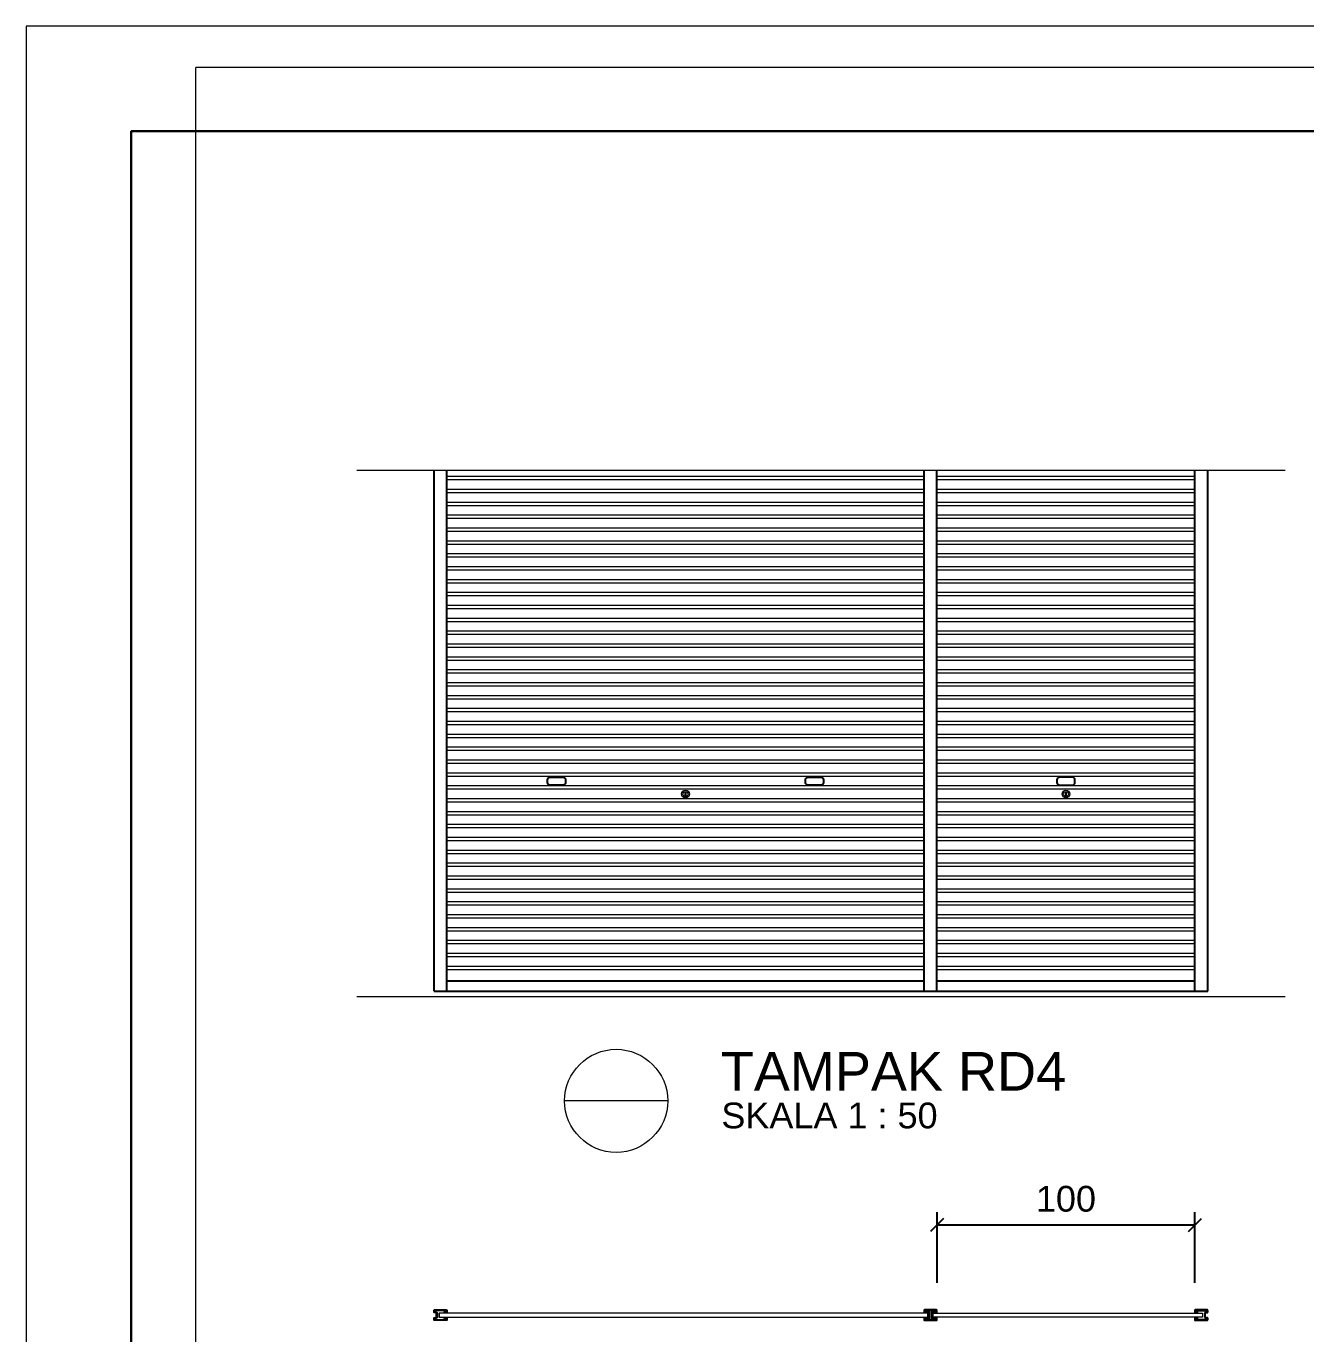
# Model space of a CAD drawing. Header units: millimetres. Extents: x -108 to 351, y -17 to 192.
# Drawn here: x 292.04 to 301.96, y 59.16 to 69.31 of the extents above; entities that cross this region are included whole.
import ezdxf
from ezdxf.enums import TextEntityAlignment as Align

# ---------------------------------------------------------------- set-up
doc = ezdxf.new("R2010")
doc.units = ezdxf.units.MM
doc.layers.get('defpoints').update_dxf_attribs({"color": 1})
for name, color, linetype, lineweight in [('ars', 11, 'Continuous', 0), ('KOP', 7, 'Continuous', 20), ('KOP GARIS', 1, 'Continuous', 30), ('lan', 7, 'Continuous', 15), ('NOT', 7, 'Continuous', 20), ('tem', 5, 'Continuous', 20), ('u', 6, 'Continuous', 20)]:
    doc.layers.add(name, color=color, linetype=linetype, lineweight=lineweight)
doc.layers.add('Kusen', color=30, linetype='Continuous')
doc.styles.get("Standard").update_dxf_attribs({"font": 'arial.ttf'})
doc.dimstyles.new('SK-50', dxfattribs={"dimscale": 0, "dimtxt": 0.2, "dimasz": 0.1, "dimexe": 0.1, "dimexo": 0, "dimgap": 0.1, "dimtad": 1, "dimdec": 0, "dimlfac": 50, "dimzin": 0, "dimdsep": 46, "dimtxsty": 'Standard', "dimblk": 'OBLIQUE', "dimcen": 0.09, "dimclrd": 256, "dimclre": 256, "dimclrt": 256, "dimadec": 0, "dimazin": 0, "dimtfac": 1, "dimtdec": 0, "dimtofl": 0, "dimtmove": 0, "dimatfit": 3, "dimldrblk": 'OBLIQUE', "dimfxl": 0, "dimtolj": 1, "dimtzin": 0, "dimarcsym": 0})

# ---------------------------------------------------------------- blocks, each defined once
blk = doc.blocks.new('KOPA2-TPAK r')
at = {"layer": 'KOP'}
blk.add_lwpolyline([(0, 0), (59.4, 0), (59.4, 42.135), (0, 42.135)], close=True, dxfattribs=at)
at = {"layer": 'KOP GARIS'}
blk.add_lwpolyline([(0.815, 0.815), (58.585, 0.815), (58.585, 41.32), (0.815, 41.32)], close=True, dxfattribs=at)
at = {"layer": 'KOP'}
for p in [(51.864, 6.612), (51.864, 6.212), (51.864, 5.812)]:
    blk.add_attdef('JUDUL', p, '', height=0.25, dxfattribs=at)
for tag, p in [('SKALA', (51.816, 4.913)), ('SKALA', (51.816, 4.602)), ('SKALA', (51.816, 4.312)), ('AR-00', (57.749, 3.195))]:
    blk.add_attdef(tag, text='', height=0.172, dxfattribs=at).set_placement(p, align=Align.MIDDLE_CENTER)
blk = doc.blocks.new('Ndtpd')
blk.add_line((0.747, 0), (-0.747, 0))
blk.add_circle((0, 0), 0.747)
at = {"flags": 4}
for tag, height, p in [('NO', 0.5, (0, 0.148)), ('NOLBR', 0.3, (0, -0.398))]:
    blk.add_attdef(tag, text='', height=height, dxfattribs=at).set_placement(p, align=Align.CENTER)
for tag, p, height in [('NDTPD', (1.516, 0.148), 0.5), ('SKALA', (1.523, -0.398), 0.3)]:
    blk.add_attdef(tag, p, '', height=height, dxfattribs=at)
blk = doc.blocks.new('_Oblique')
at = {"color": 0, "linetype": 'ByBlock', "lineweight": -2}
blk.add_line((-0.5, -0.5), (0.5, 0.5), dxfattribs=at)
blk = doc.blocks.new('*D366')
at = {"layer": 'defpoints', "color": 0, "transparency": 16777216}
for p in [(301.103, 60.005), (299.103, 59.555), (301.103, 59.555)]:
    blk.add_point(p, dxfattribs=at)
at = {"layer": 'u', "lineweight": -2, "transparency": 16777216}
for p, q in [((299.103, 59.555), (299.103, 60.105)), ((301.103, 59.555), (301.103, 60.105)), ((299.103, 60.005), (301.103, 60.005))]:
    blk.add_line(p, q, dxfattribs=at)
at = {"layer": 'u', "lineweight": -2, "transparency": 16777216, "xscale": 0.1, "yscale": 0.1, "zscale": 0.1, "rotation": 180}
blk.add_blockref('_Oblique', (299.103, 60.005), dxfattribs=at)
at = {"layer": 'u', "lineweight": -2, "transparency": 16777216, "xscale": 0.1, "yscale": 0.1, "zscale": 0.1}
blk.add_blockref('_Oblique', (301.103, 60.005), dxfattribs=at)
at = {"layer": 'u', "transparency": 16777216, "insert": (300.103, 60.207), "char_height": 0.2, "attachment_point": 5}
blk.add_mtext('\\A1;100', dxfattribs=at)

msp = doc.modelspace()

# ---------------------------------------------------------------- linework, layer by layer
at = {"layer": 'ars'}
for p, q in [((299.0026, 65.81074), (295.3026, 65.81074)), ((299.0026, 65.78508), (295.3026, 65.78508)), ((301.1026, 65.81074), (299.1026, 65.81074)), ((301.1026, 65.78508), (299.1026, 65.78508)), ((299.0026, 65.71074), (295.3026, 65.71074)), ((299.0026, 65.68508), (295.3026, 65.68508)), ((301.1026, 65.71074), (299.1026, 65.71074)), ((301.1026, 65.68508), (299.1026, 65.68508)), ((299.0026, 65.61074), (295.3026, 65.61074)), ((299.0026, 65.58508), (295.3026, 65.58508)), ((301.1026, 65.61074), (299.1026, 65.61074)), ((301.1026, 65.58508), (299.1026, 65.58508)), ((299.0026, 65.51074), (295.3026, 65.51074)), ((299.0026, 65.48508), (295.3026, 65.48508)), ((301.1026, 65.51074), (299.1026, 65.51074)), ((301.1026, 65.48508), (299.1026, 65.48508)), ((299.0026, 65.41074), (295.3026, 65.41074)), ((299.0026, 65.38508), (295.3026, 65.38508)), ((301.1026, 65.41074), (299.1026, 65.41074)), ((301.1026, 65.38508), (299.1026, 65.38508)), ((299.0026, 65.31074), (295.3026, 65.31074)), ((299.0026, 65.28508), (295.3026, 65.28508)), ((301.1026, 65.31074), (299.1026, 65.31074)), ((301.1026, 65.28508), (299.1026, 65.28508)), ((299.0026, 65.21074), (295.3026, 65.21074)), ((299.0026, 65.18508), (295.3026, 65.18508)), ((301.1026, 65.21074), (299.1026, 65.21074)), ((301.1026, 65.18508), (299.1026, 65.18508)), ((299.0026, 65.11074), (295.3026, 65.11074)), ((299.0026, 65.08508), (295.3026, 65.08508)), ((301.1026, 65.11074), (299.1026, 65.11074)), ((301.1026, 65.08508), (299.1026, 65.08508)), ((299.0026, 65.01074), (295.3026, 65.01074)), ((299.0026, 64.98508), (295.3026, 64.98508)), ((301.1026, 65.01074), (299.1026, 65.01074)), ((301.1026, 64.98508), (299.1026, 64.98508)), ((299.0026, 64.91074), (295.3026, 64.91074)), ((299.0026, 64.88508), (295.3026, 64.88508)), ((301.1026, 64.91074), (299.1026, 64.91074)), ((301.1026, 64.88508), (299.1026, 64.88508)), ((299.0026, 64.81074), (295.3026, 64.81074)), ((299.0026, 64.78508), (295.3026, 64.78508)), ((301.1026, 64.81074), (299.1026, 64.81074)), ((301.1026, 64.78508), (299.1026, 64.78508)), ((299.0026, 64.71074), (295.3026, 64.71074)), ((299.0026, 64.68508), (295.3026, 64.68508)), ((301.1026, 64.71074), (299.1026, 64.71074)), ((301.1026, 64.68508), (299.1026, 64.68508)), ((299.0026, 64.61074), (295.3026, 64.61074)), ((299.0026, 64.58508), (295.3026, 64.58508)), ((301.1026, 64.61074), (299.1026, 64.61074)), ((301.1026, 64.58508), (299.1026, 64.58508)), ((299.0026, 64.51074), (295.3026, 64.51074)), ((299.0026, 64.48508), (295.3026, 64.48508)), ((301.1026, 64.51074), (299.1026, 64.51074)), ((301.1026, 64.48508), (299.1026, 64.48508)), ((299.0026, 64.41074), (295.3026, 64.41074)), ((299.0026, 64.38508), (295.3026, 64.38508)), ((301.1026, 64.41074), (299.1026, 64.41074)), ((301.1026, 64.38508), (299.1026, 64.38508)), ((299.0026, 64.31074), (295.3026, 64.31074)), ((299.0026, 64.28508), (295.3026, 64.28508)), ((301.1026, 64.31074), (299.1026, 64.31074)), ((301.1026, 64.28508), (299.1026, 64.28508)), ((299.0026, 64.21074), (295.3026, 64.21074)), ((299.0026, 64.18508), (295.3026, 64.18508)), ((301.1026, 64.21074), (299.1026, 64.21074)), ((301.1026, 64.18508), (299.1026, 64.18508)), ((299.0026, 64.11074), (295.3026, 64.11074)), ((299.0026, 64.08508), (295.3026, 64.08508)), ((301.1026, 64.11074), (299.1026, 64.11074)), ((301.1026, 64.08508), (299.1026, 64.08508)), ((299.0026, 64.01074), (295.3026, 64.01074)), ((299.0026, 63.98508), (295.3026, 63.98508)), ((301.1026, 64.01074), (299.1026, 64.01074)), ((301.1026, 63.98508), (299.1026, 63.98508)), ((299.0026, 63.91074), (295.3026, 63.91074)), ((299.0026, 63.88508), (295.3026, 63.88508)), ((301.1026, 63.91074), (299.1026, 63.91074)), ((301.1026, 63.88508), (299.1026, 63.88508)), ((299.0026, 63.81074), (295.3026, 63.81074)), ((299.0026, 63.78508), (295.3026, 63.78508)), ((299.0026, 63.71074), (295.3026, 63.71074)), ((301.1026, 63.81074), (299.1026, 63.81074)), ((301.1026, 63.78508), (299.1026, 63.78508)), ((301.1026, 63.71074), (299.1026, 63.71074)), ((299.0026, 63.68508), (295.3026, 63.68508)), ((299.0026, 63.61074), (295.3026, 63.61074)), ((301.1026, 63.68508), (299.1026, 63.68508)), ((301.1026, 63.61074), (299.1026, 63.61074)), ((299.0026, 63.58508), (295.3026, 63.58508)), ((299.0026, 63.51074), (295.3026, 63.51074)), ((301.1026, 63.58508), (299.1026, 63.58508)), ((301.1026, 63.51074), (299.1026, 63.51074)), ((299.0026, 63.48508), (295.3026, 63.48508)), ((299.0026, 63.41074), (295.3026, 63.41074)), ((301.1026, 63.48508), (299.1026, 63.48508)), ((301.1026, 63.41074), (299.1026, 63.41074)), ((299.0026, 63.38508), (295.3026, 63.38508)), ((299.0026, 63.31074), (295.3026, 63.31074)), ((301.1026, 63.38508), (299.1026, 63.38508)), ((301.1026, 63.31074), (299.1026, 63.31074)), ((299.0026, 63.28508), (295.3026, 63.28508)), ((299.0026, 63.21074), (295.3026, 63.21074)), ((301.1026, 63.28508), (299.1026, 63.28508)), ((301.1026, 63.21074), (299.1026, 63.21074)), ((299.0026, 63.18508), (295.3026, 63.18508)), ((299.0026, 63.11074), (295.3026, 63.11074)), ((301.1026, 63.18508), (299.1026, 63.18508)), ((301.1026, 63.11074), (299.1026, 63.11074)), ((299.0026, 63.08508), (295.3026, 63.08508)), ((299.0026, 63.01074), (295.3026, 63.01074)), ((301.1026, 63.08508), (299.1026, 63.08508)), ((301.1026, 63.01074), (299.1026, 63.01074)), ((299.0026, 62.98508), (295.3026, 62.98508)), ((299.0026, 62.91074), (295.3026, 62.91074)), ((301.1026, 62.98508), (299.1026, 62.98508)), ((301.1026, 62.91074), (299.1026, 62.91074)), ((299.0026, 62.88508), (295.3026, 62.88508)), ((299.0026, 62.81074), (295.3026, 62.81074)), ((301.1026, 62.88508), (299.1026, 62.88508)), ((301.1026, 62.81074), (299.1026, 62.81074)), ((299.0026, 62.78508), (295.3026, 62.78508)), ((299.0026, 62.71074), (295.3026, 62.71074)), ((301.1026, 62.78508), (299.1026, 62.78508)), ((301.1026, 62.71074), (299.1026, 62.71074)), ((299.0026, 62.68508), (295.3026, 62.68508)), ((299.0026, 62.61074), (295.3026, 62.61074)), ((301.1026, 62.68508), (299.1026, 62.68508)), ((301.1026, 62.61074), (299.1026, 62.61074)), ((299.0026, 62.58508), (295.3026, 62.58508)), ((299.0026, 62.51074), (295.3026, 62.51074)), ((301.1026, 62.58508), (299.1026, 62.58508)), ((301.1026, 62.51074), (299.1026, 62.51074)), ((299.0026, 62.48508), (295.3026, 62.48508)), ((299.0026, 62.41074), (295.3026, 62.41074)), ((301.1026, 62.48508), (299.1026, 62.48508)), ((301.1026, 62.41074), (299.1026, 62.41074)), ((299.0026, 62.38508), (295.3026, 62.38508)), ((299.0026, 62.31074), (295.3026, 62.31074)), ((301.1026, 62.38508), (299.1026, 62.38508)), ((301.1026, 62.31074), (299.1026, 62.31074)), ((299.0026, 62.28508), (295.3026, 62.28508)), ((299.0026, 62.21074), (295.3026, 62.21074)), ((301.1026, 62.28508), (299.1026, 62.28508)), ((301.1026, 62.21074), (299.1026, 62.21074)), ((299.0026, 62.18508), (295.3026, 62.18508)), ((299.0026, 62.11074), (295.3026, 62.11074)), ((301.1026, 62.18508), (299.1026, 62.18508)), ((301.1026, 62.11074), (299.1026, 62.11074)), ((299.0026, 62.08508), (295.3026, 62.08508)), ((299.0026, 62.01074), (295.3026, 62.01074)), ((301.1026, 62.08508), (299.1026, 62.08508)), ((301.1026, 62.01074), (299.1026, 62.01074)), ((299.0026, 61.98508), (295.3026, 61.98508)), ((301.1026, 61.98508), (299.1026, 61.98508))]:
    msp.add_line(p, q, dxfattribs=at)
for points in [[(297.1476, 63.35791), (297.1476, 63.33791), (297.1576, 63.33791), (297.1576, 63.35791)], [(300.0976, 63.35791), (300.0976, 63.33791), (300.1076, 63.33791), (300.1076, 63.35791)], [(299.0326, 59.32035), (295.2426, 59.32035), (295.2426, 59.29035), (299.0326, 59.29035)], [(299.0726, 59.32035), (301.1626, 59.32035), (301.1626, 59.29035), (299.0726, 59.29035)]]:
    msp.add_lwpolyline(points, close=True, dxfattribs=at)
for centre, radius in [((297.1526, 63.34791), 0.03), ((297.1526, 63.34791), 0.02), ((300.1026, 63.34791), 0.03), ((300.1026, 63.34791), 0.02)]:
    msp.add_circle(centre, radius, dxfattribs=at)
at = {"layer": 'Kusen'}
for p, q in [((295.2026, 61.81791), (295.2026, 65.85791)), ((295.3026, 61.81791), (295.3026, 65.85791)), ((299.0026, 61.81791), (299.0026, 65.85791)), ((299.1026, 61.81791), (299.1026, 65.85791)), ((301.1026, 61.81791), (301.1026, 65.85791)), ((301.2026, 61.81791), (301.2026, 65.85791)), ((295.3026, 61.89791), (299.0026, 61.89791)), ((299.1026, 61.89791), (301.1026, 61.89791)), ((295.2026, 61.81791), (301.2026, 61.81791))]:
    msp.add_line(p, q, dxfattribs=at)
for points in [[(296.2026, 63.41791), (296.1026, 63.41791, -0.41421356), (296.0826, 63.43791), (296.0826, 63.45791, -0.41421356), (296.1026, 63.47791), (296.2026, 63.47791, -0.41421356), (296.2226, 63.45791), (296.2226, 63.43791, -0.41421356)], [(298.2026, 63.41791), (298.1026, 63.41791, -0.41421356), (298.0826, 63.43791), (298.0826, 63.45791, -0.41421356), (298.1026, 63.47791), (298.2026, 63.47791, -0.41421356), (298.2226, 63.45791), (298.2226, 63.43791, -0.41421356)], [(300.0526, 63.41791), (300.1526, 63.41791, 0.41421356), (300.1726, 63.43791), (300.1726, 63.45791, 0.41421356), (300.1526, 63.47791), (300.0526, 63.47791, 0.41421356), (300.0326, 63.45791), (300.0326, 63.43791, 0.41421356)], [(295.2856, 59.33135), (295.2856, 59.32835), (295.2996, 59.32835), (295.2996, 59.34235), (295.2056, 59.34235), (295.2056, 59.32835), (295.2196, 59.32835, -0.41421356), (295.2256, 59.32235), (295.2256, 59.28835, -0.41421356), (295.2196, 59.28235), (295.2056, 59.28235), (295.2056, 59.26835), (295.2996, 59.26835), (295.2996, 59.28235), (295.2856, 59.28235), (295.2856, 59.27935), (295.2826, 59.27935), (295.2826, 59.28335, -0.41421356), (295.2846, 59.28535), (295.2996, 59.28535, -0.41421356), (295.3026, 59.28235), (295.3026, 59.26835, -0.41421356), (295.2996, 59.26535), (295.2056, 59.26535, -0.41421356), (295.2026, 59.26835), (295.2026, 59.28235, -0.41421356), (295.2056, 59.28535), (295.2196, 59.28535, 0.41421356), (295.2226, 59.28835), (295.2226, 59.32235, 0.41421356), (295.2196, 59.32535), (295.2056, 59.32535, -0.41421356), (295.2026, 59.32835), (295.2026, 59.34235, -0.41421356), (295.2056, 59.34535), (295.2996, 59.34535, -0.41421356), (295.3026, 59.34235), (295.3026, 59.32835, -0.41421356), (295.2996, 59.32535), (295.2846, 59.32535, -0.41421356), (295.2826, 59.32735), (295.2826, 59.33135)], [(299.1026, 59.34235, 0.41421356), (299.0996, 59.34535), (299.0056, 59.34535, 0.41421356), (299.0026, 59.34235), (299.0026, 59.32835, 0.41421356), (299.0056, 59.32535), (299.0396, 59.32535, -0.41421356), (299.0426, 59.32235), (299.0426, 59.28835, -0.41421356), (299.0396, 59.28535), (299.0056, 59.28535, 0.41421356), (299.0026, 59.28235), (299.0026, 59.26835, 0.41421356), (299.0056, 59.26535), (299.0996, 59.26535, 0.41421356), (299.1026, 59.26835), (299.1026, 59.28235, 0.41421356), (299.0996, 59.28535), (299.0656, 59.28535, -0.41421356), (299.0626, 59.28835), (299.0626, 59.32235, -0.41421356), (299.0656, 59.32535), (299.0996, 59.32535, 0.41421356), (299.1026, 59.32835)], [(299.0996, 59.34235), (299.0996, 59.32835), (299.0656, 59.32835, 0.41421356), (299.0596, 59.32235), (299.0596, 59.28835, 0.41421356), (299.0656, 59.28235), (299.0996, 59.28235), (299.0996, 59.26835), (299.0056, 59.26835), (299.0056, 59.28235), (299.0396, 59.28235, 0.41421356), (299.0456, 59.28835), (299.0456, 59.32235, 0.41421356), (299.0396, 59.32835), (299.0056, 59.32835), (299.0056, 59.34235)], [(301.1196, 59.33135), (301.1196, 59.32835), (301.1056, 59.32835), (301.1056, 59.34235), (301.1996, 59.34235), (301.1996, 59.32835), (301.1856, 59.32835, 0.41421356), (301.1796, 59.32235), (301.1796, 59.28835, 0.41421356), (301.1856, 59.28235), (301.1996, 59.28235), (301.1996, 59.26835), (301.1056, 59.26835), (301.1056, 59.28235), (301.1196, 59.28235), (301.1196, 59.27935), (301.1226, 59.27935), (301.1226, 59.28335, 0.41421356), (301.1206, 59.28535), (301.1056, 59.28535, 0.41421356), (301.1026, 59.28235), (301.1026, 59.26835, 0.41421356), (301.1056, 59.26535), (301.1996, 59.26535, 0.41421356), (301.2026, 59.26835), (301.2026, 59.28235, 0.41421356), (301.1996, 59.28535), (301.1856, 59.28535, -0.41421356), (301.1826, 59.28835), (301.1826, 59.32235, -0.41421356), (301.1856, 59.32535), (301.1996, 59.32535, 0.41421356), (301.2026, 59.32835), (301.2026, 59.34235, 0.41421356), (301.1996, 59.34535), (301.1056, 59.34535, 0.41421356), (301.1026, 59.34235), (301.1026, 59.32835, 0.41421356), (301.1056, 59.32535), (301.1206, 59.32535, 0.41421356), (301.1226, 59.32735), (301.1226, 59.33135)]]:
    msp.add_lwpolyline(points, format="xyb", close=True, dxfattribs=at)
at = {"layer": 'lan'}
for p, q in [((293.35435, 48.98506), (293.35435, 68.98506)), ((307.85435, 68.98506), (293.35435, 68.98506)), ((294.6026, 61.77791), (301.8026, 61.77791))]:
    msp.add_line(p, q, dxfattribs=at)
at = {"layer": 'tem'}
msp.add_line((301.8026, 65.85791), (294.6026, 65.85791), dxfattribs=at)

# ---------------------------------------------------------------- block references
at = {"layer": 'KOP'}
msp.add_blockref('KOPA2-TPAK r', (292.03958, 27.17029), dxfattribs=at)
at = {"layer": 'NOT'}
ref = msp.add_blockref('Ndtpd', (296.61485, 60.96786), dxfattribs=dict(at, xscale=0.5354752342704153, yscale=0.5354752342704153, zscale=0.5354752342704153))
ref.add_attrib('NDTPD', 'TAMPAK RD4', (297.42664, 61.04687), dxfattribs={"layer": '0', "height": 0.3, "flags": 4})
ref.add_attrib('SKALA', 'SKALA 1 : 50', (297.43051, 60.75454), dxfattribs={"layer": '0', "height": 0.2, "flags": 4})

# ---------------------------------------------------------------- dimensions: what is measured, and where the dimension line sits
at = {"layer": 'u'}
dim = msp.add_linear_dim(base=(301.1026, 60.00535), p1=(299.1026, 59.55535), p2=(301.1026, 59.55535), dimstyle='SK-50', override={"dimscale": 1, "dimtxt": 0.2}, dxfattribs=at)
dim.commit()
dim.dimension.update_dxf_attribs({"geometry": '*D366', "text_midpoint": (300.1026, 60.00535), "dimtype": 160})

doc.saveas('drawing.dxf')
